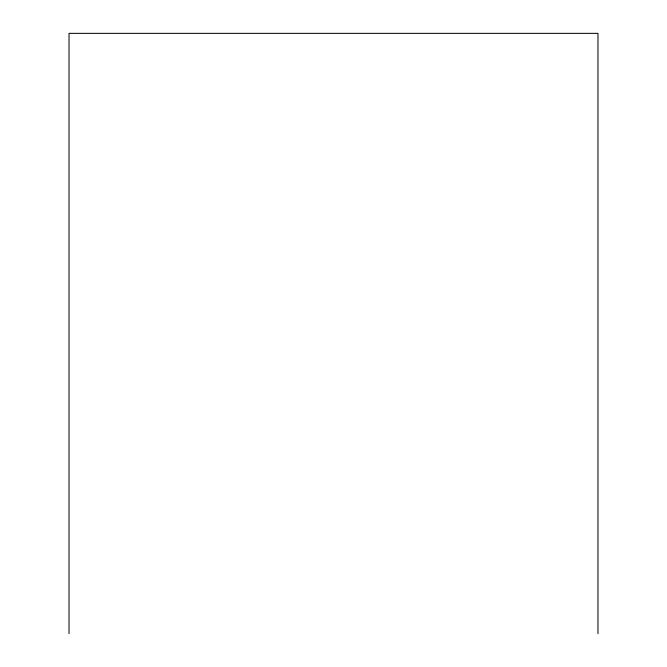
<?xml version="1.0" encoding="UTF-8"?>
<svg xmlns="http://www.w3.org/2000/svg" width="667" height="667" viewBox="0 0 667 667"><rect width="100%" height="100%" fill="white"/><g stroke="black" fill="none" stroke-linecap="round" stroke-linejoin="round"><path stroke-width="1" d="M597.974 633.65L597.974 33.35L69.026 33.35L69.026 633.65"/></g></svg>
